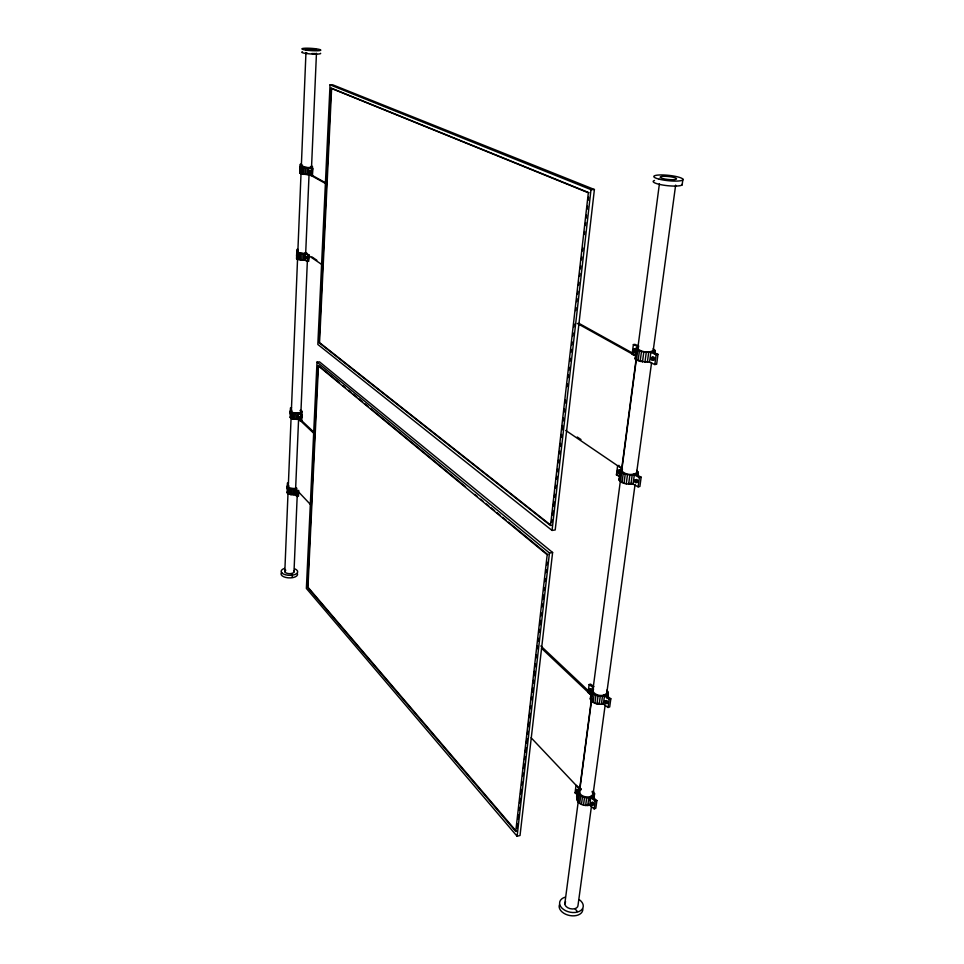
<?xml version="1.0" encoding="UTF-8"?>
<svg xmlns="http://www.w3.org/2000/svg" width="964" height="964" viewBox="0 0 964 964"><rect width="100%" height="100%" fill="white"/><g stroke="black" fill="none" stroke-linecap="round" stroke-linejoin="round"><path stroke-width="1.45" d="M311.348 166.133L312.155 166.447L311.842 174.195L311.854 173.255M312.155 166.447L312.143 167.387L310.179 167.772M308.335 254.424L308.143 259.509L308.167 258.328M300.792 410.29L301.539 410.784L301.238 418.364L301.274 416.773M301.539 410.784L301.491 412.351L299.635 413.122M290.212 413.954L290.453 407.989L291.55 407.808M300.021 171.17L300.298 164.386L301.467 164.326M287.32 486.495L289.429 488.435L295.092 488.953L294.839 494.725L290.477 494.568L287.441 493.194L287.344 486.242L288.525 485.193M290.935 411.182L290.742 411.905L292.538 412.821L298.31 413.339L298.057 419.352L293.598 419.171L290.501 417.906L290.393 410.833L291.598 409.905M297.406 254.183C294.273 250.568 303.166 254.629 305.118 253.628L304.841 260.172L297.719 259.316L296.55 258.521L296.84 251.592L298.069 250.929M300.298 166.073L302.612 167.338L308.769 167.844L308.48 174.677L300.009 173.207L300.298 166.073L302.708 165.41L300.298 164.386M287.441 493.194L287.754 485.675M290.501 417.906L290.61 411.194M296.948 258.93L297.261 251.23M300.407 173.544L300.684 166.724M284.814 571.688L287.995 493.435M288.188 488.929L291.068 418.207M291.309 412.182L297.563 258.701M297.804 252.689L301.045 172.93L302.033 173.797M301.298 166.917L305.95 52.562A5.314 0.651 3.7 0 0 306.986 52.948M288.164 493.749L288.393 487.977M291.236 418.412L291.477 412.399M297.719 259.316L297.984 252.773M301.202 173.869L301.479 167.037M289.2 494.207L289.429 488.435M292.297 418.834L292.538 412.821M298.828 259.665L299.093 253.122M302.335 174.171L302.612 167.338M290.477 494.568L290.718 488.784M293.598 419.171L293.851 413.146M300.19 259.931L300.467 253.387M303.732 174.412L304.009 167.579M291.911 494.773L292.152 489.001M295.056 419.364L295.309 413.351M301.72 260.123L301.997 253.568M305.299 174.58L305.576 167.748M293.393 494.833L293.646 489.049M296.587 419.436L296.84 413.411M303.298 260.196L303.576 253.653M306.913 174.677L307.203 167.844M294.49 491.471L294.61 488.591L297.418 490.7L298.72 490.447L298.466 496.231L297.165 496.484L294.369 494.363M298.792 418.834L297.695 419.015L297.816 413.014L300.696 414.93L302.021 414.713L301.756 420.738L300.431 420.955L297.563 419.027L293.984 418.858M308.01 173.098L308.239 167.64L312.746 168.796L312.457 175.653L307.95 174.46M288.332 493.086L294.49 494.351L294.731 488.579L296.707 488.049M297.695 419.015L297.948 413.002C299.358 413.219 302.395 411.604 300.021 410.471M301.865 259.87L304.455 259.918L304.732 253.375L306.817 253.086M302.973 174.038L308.082 174.46L308.372 167.64L311.179 167.242L311.191 166.471M311.107 505.184L295.623 488.796L298.599 418.978L299.768 418.858M321.856 264.558L305.672 253.556L309.058 174.351L310.3 174.315M292.152 577.448L292.261 574.918L291.116 573.568M293.996 571.977L297.418 490.7M300.431 420.955L300.696 414.93M300.901 412.604L307.624 254.87L304.6 253.375L304.323 259.918L307.335 261.425L308.709 261.292L308.998 254.737M311.047 175.737L311.336 168.881M311.517 167.507L316.457 53.237M301.648 417.858L301.913 411.315M308.552 259.135L308.733 254.821M312.264 173.906L312.565 166.784M290.128 417.376L290.574 416.328M287.079 492.604L287.525 491.435M287.344 486.242L287.682 487.423M317.011 362.09L306.371 588.438L517.102 836.246L520.03 835.487L552.613 552.48L319.53 361.874L317.011 362.09L549.468 552.999L552.613 552.48M330.037 84.82L317.831 344.461L552.047 530.429L555.204 529.947L594.402 189.51L332.737 84.832L330.037 84.82L590.992 189.631L594.402 189.51M296.84 251.592L297.117 254.014L297.322 252.64M296.55 258.521L297.008 257.75M300.009 173.207L300.455 172.592M516.692 828.293L517.198 823.81M517.704 819.328L518.222 814.833M518.728 810.35L519.078 807.362M519.584 802.867L520.09 798.385M520.608 793.902L521.114 789.42M521.62 784.925L521.97 781.937M522.645 775.96L522.994 772.959M523.5 768.477L524.006 763.994M524.524 759.511L524.862 756.511M525.368 752.028L525.886 747.546M526.392 743.051L526.91 738.569M527.416 734.086L527.754 731.098M528.272 726.603L528.778 722.12M529.284 717.638L529.802 713.143M530.308 708.661L530.646 705.672M531.333 699.695L531.67 696.695M532.188 692.212L532.694 687.73M533.2 683.235L533.55 680.247M534.056 675.764L534.562 671.281M535.08 666.787L535.418 663.798M536.105 657.822L536.442 654.833M537.117 648.844L537.466 645.856M537.972 641.373L538.31 638.373M538.997 632.396L539.334 629.408M539.852 624.925L540.358 620.43M540.864 615.948L541.214 612.959M541.889 606.971L542.226 603.982M542.744 599.5L543.25 595.005M543.768 590.522L544.106 587.534M544.781 581.557L545.13 578.557M545.805 572.58L546.142 569.591M546.66 565.097L546.998 562.108M551.516 522.464L551.854 519.476M552.36 515.005L552.866 510.522M553.384 506.052L553.89 501.581M554.396 497.099L554.746 494.122M555.421 488.146L555.758 485.169M556.445 479.192L556.782 476.216M557.288 471.733L557.626 468.757M558.313 462.78L558.65 459.804M559.325 453.827L559.662 450.851M560.18 446.368L560.518 443.392M561.193 437.415L561.542 434.439M562.048 429.956L562.554 425.486M563.06 421.003L563.41 418.027M564.085 412.062L564.422 409.073M565.109 403.109L565.446 400.12M566.977 386.697L567.314 383.708M567.989 377.743L568.326 374.755M568.844 370.284L569.182 367.296M569.857 361.331L570.206 358.343M570.881 352.378L571.218 349.39M571.724 344.919L572.074 341.931M572.749 335.966L573.086 332.978M573.773 327.013L574.11 324.024M575.641 310.601L575.978 307.612M576.653 301.648L576.99 298.671M577.508 294.189L577.846 291.2M578.521 285.236L578.87 282.259M579.545 276.282L579.882 273.306M580.388 268.823L580.738 265.847M581.413 259.87L581.75 256.894M582.437 250.917L582.774 247.941M584.304 234.505L584.642 231.529M585.317 225.564L585.666 222.576M586.172 218.093L586.51 215.117M587.184 209.152L587.534 206.163M588.209 200.199L588.546 197.21M517.102 836.246L549.468 552.999M552.047 530.429L590.992 189.631M287.995 486.362L288.706 486.133M299.202 417.388C298.912 420.304 297.527 414.665 299.31 417.087C300.696 420.003 299.925 414.279 298.515 417.617L298.732 416.737L299.214 417.183M578.316 795.565L575.062 792.866L576.05 785.25L581.172 789.624L580.256 790.287M593.957 686.597L590.546 684.115L589.149 684.561L588.1 692.634L590.366 694.309M620.117 476.867L616.43 474.854L617.623 465.72L619.093 465.407M638.758 346.04L634.89 344.353L633.384 344.582L632.119 354.33L634.686 355.475M578.279 790.854C577.749 796.806 586.172 798.578 590.763 797.517L589.727 805.205C580.605 807.001 573.255 800.747 578.279 790.854L580.4 788.829M591.534 689.706L591.342 690.827C593.197 695.767 599.873 696.611 604.476 695.924L603.38 704.069C598.777 704.78 592.101 703.913 590.281 698.948L591.534 689.706L593.547 687.922L589.149 684.561M620.346 469.745L620.189 470.613C623.093 474.987 629.552 475.071 634.324 474.854L633.071 484.085C628.323 484.326 621.84 484.205 618.984 479.807L620.346 469.745L622.407 468.42M651.58 351.571L657.978 354.366L656.629 364.247L654.809 364.549L649.531 362.187L640.168 361.38L635.372 359.223L636.3 347.932L638.542 346.847L633.384 344.582M577.448 801.036L578.858 791.034M590.667 700.141L591.739 692.007M619.442 480.747L620.647 471.541M635.372 359.223L637.059 347.329M581.147 788.697L579.653 789.058L591.51 698.816M636.095 359.283L621.744 468.516L565.748 430.438M564.796 903.871L578.316 800.988M579.292 793.541L591.631 699.611M592.812 690.658L620.43 480.446M621.611 471.492L636.3 359.68M637.674 349.245L659.412 183.75M578.34 802.301L579.352 794.637M591.619 701.31L592.691 693.176M620.491 481.675L621.696 472.468M636.481 360.006L637.77 350.173L636.3 347.932M579.713 803.458L580.726 795.782M593.053 702.382L594.125 694.237M622.045 482.542L623.262 473.312M638.108 360.741L639.409 350.896L637.77 350.173M581.473 804.41L582.497 796.722M594.872 703.274L595.957 695.116M624.021 483.277L625.238 474.035M640.168 361.38L641.47 351.523L639.409 350.896M583.497 805.097L584.521 797.409M596.969 703.913L598.054 695.755M626.263 483.82L627.492 474.589M642.494 361.862L643.807 352.005L641.47 351.523M585.654 805.47L586.678 797.782M599.186 704.286L600.283 696.116M628.636 484.157L629.866 474.915M644.952 362.175L646.266 352.306L650.857 352.33L649.531 362.187M587.775 805.506L588.811 797.818M601.379 704.335L602.476 696.177M630.95 484.241L632.191 475.011M647.35 362.283L648.676 352.426M589.498 800.578L590.016 796.746L593.029 794.577L592.089 791.432M591.378 806.784L578.038 905.172A6.712 4.326 11.9 0 1 569.929 908.618A6.712 4.326 11.9 0 1 565.591 901.762M593.197 793.36L605.115 705.407M606.934 691.983L635.023 484.759M622.455 469.408L621.708 470.757C624.889 474.746 632.456 475.71 636.626 472.83L651.592 362.512M653.206 350.583L675.644 185.1M593.306 798.578L594.559 793.673L593.258 791.131M607.055 697.273L608.32 692.429L606.946 690.091M593.306 798.758L593.824 794.939M606.983 698.008L607.356 695.297M594.378 794.914L593.86 798.746L594.559 793.673M607.609 697.623L608.163 693.562M637.77 475.734L638.252 472.24L636.698 470.396M654.351 353.776L654.845 350.257L653.182 348.727M607.585 697.84L608.32 692.429M637.722 476.18L638.252 472.24M654.46 353.065L654.845 350.257M591.498 796.156L596.885 800.566L595.824 808.266L594.173 808.892L595.234 801.192L589.848 796.77M605.211 694.67L610.827 698.767L609.706 706.937L608.019 707.492L609.128 699.322L603.524 695.213M635.047 473.902L641.156 477.204L639.891 486.459L638.12 486.856L639.385 477.59L633.276 474.288M654.809 364.549L656.159 354.656L657.978 354.366M682.151 184.859L682.922 179.196M606.898 692.297L606.754 693.236C603.295 697.153 594.848 695.743 592.776 690.959L593.547 689.2M636.626 472.83L636.734 472.095M653.267 350.125L653.182 350.715C648.579 352.969 641.578 352.197 637.734 348.775L638.469 347.679M579.629 791.191C579.183 796.144 586.196 797.626 590.016 796.746M577.087 799.746L578.026 797.409M590.281 698.948L591.221 696.815M618.984 479.807L619.141 478.927M634.878 358.451L635.77 357.114M309.769 171.086C311.179 169.664 310.673 174.508 309.721 172.122M290.465 410.869L290.634 412.7M288.634 485.856L288.573 487.314L290.031 488.158L294.731 488.579M308.962 171.52C311.733 175.81 305.998 169.242 309.842 171.496L309.311 172.556L309.528 171.146M309.311 172.556L309.227 171.158M291.706 410.495C290.706 413.207 296.165 413.098 297.948 413.002M297.117 254.014L297.033 252.664M305.299 257.292C307.673 260.714 302.6 255.785 306.166 257.316L305.648 258.34L305.853 256.954M305.648 258.34L305.564 256.978M638.132 473.107L636.095 474.469M295.249 492.58L296.056 492.724L295.852 493.544L295.779 492.315M298.201 251.375C297.551 253.665 303.045 253.255 304.732 253.375M654.737 350.968L652.676 352.041M592.414 796.903L593.655 796.011M633.553 350.065L634.529 349.571L635.168 351.185L634.179 351.667L633.553 350.065L634.179 351.667M652.242 359.777L653.255 359.283L651.616 359.174L651.604 358.138L653.231 358.259L652.604 357.644M606.175 695.369L607.428 694.562M617.779 471.131L619.31 471.324L618.382 472.722L617.779 471.131L618.755 472.637M618.382 472.722L619.322 472.288M635.023 480.626L636.589 480.843L635.638 482.253L635.023 480.626L635.987 480.205M589.269 689.826L590.197 691.26L589.269 689.826L590.691 690.176L590.149 689.501M589.835 691.381L590.715 691.055M605.103 701.623L605.995 701.298L606.573 702.876L605.127 702.515L605.995 701.298M595.234 801.192L596.885 800.566M591.354 803.181L592.221 802.891L592.764 804.458L591.378 804.024L592.221 802.891M591.378 804.024L591.703 803.048M592.414 804.591L592.752 803.602M575.062 792.866L576.424 792.372M576.159 790.444L577.52 790.854L576.701 791.986L576.159 790.444L577.05 791.854M577.002 790.167L577.195 791.83M605.633 701.406L606.549 701.985M605.127 702.515L605.669 703.202M606.573 702.876L606.187 702.093M609.128 699.322L610.827 698.767M576.701 791.986L577.544 791.709M591.908 804.735L592.764 804.458M302.371 165.736L301.31 166.423L308.372 167.64M636.601 481.819L635.601 480.289M635.638 482.253L635.396 480.554M639.385 477.59L641.156 477.204M616.43 474.854L617.9 474.529M618.719 470.697L618.948 472.372M294.49 494.351L295.574 494.134M287.368 487.097L287.597 486.434M288.26 488.603L287.176 488.808L287.417 483.072L288.489 482.868M651.616 359.174L652.628 359.717M651.604 358.138L652.001 359.114M587.353 804.663L588.811 804.446L594.173 808.892M310.215 174.255L308.082 174.46M602.596 703.346L608.019 707.492M295.623 488.796L296.767 488.652M304.455 259.918L305.6 259.81M297.731 255.87L296.599 255.978L296.864 249.483L297.997 249.375M632.215 483.506L628.528 483.554M308.998 172.219L309.613 172.544M305.672 253.556L306.889 253.484M643.807 352.005L646.266 352.306M300.587 167.206L300.25 169.013M597.27 703.214L599.114 703.515M300.587 259.714L297.888 258.87M640.843 361.018L642.783 361.428M309.649 167.555L312.746 168.796M589.064 192.74L331.616 88.278L319.554 342.63L551.167 525.452M292.899 418.593L291.405 417.81M649.76 351.86L656.159 354.656M637.782 359.885L639.132 360.488M287.706 487.796L287.188 486.314L287.887 486.302M617.623 465.72L621.322 467.721M632.035 483.518L638.12 486.856M311.613 175.05L326.097 183.088M578.894 323.314L635.505 354.716M309.058 174.351L326.157 183.847M577.303 323.446L635.168 355.608M299.141 412.797L302.021 414.713M311.878 256.87L316.855 260.256M577.267 437.017L581.003 439.548M339.316 382.708L318.469 365.513L307.962 587.197L516.343 831.281M342.798 385.564L345.112 387.48M348.594 390.348L350.908 392.252M353.222 394.168L356.704 397.035M359.018 398.939L362.488 401.807M364.814 403.723L368.284 406.579M370.598 408.495L465.6 486.82M474.866 494.46L477.18 496.364M480.662 499.232L482.976 501.147M486.446 504.015L488.772 505.919M491.086 507.835L494.556 510.691M496.882 512.607L500.352 515.475M502.666 517.379L506.148 520.247M508.462 522.163L547.853 554.637M300.864 419.894L314.011 432.282M540.828 645.976L589.04 691.393M298.599 418.978L313.927 433.451M541.551 648.326L591.896 695.851M531.104 737.749L579.653 789.058M574.942 908.678L577.303 911.462M591.86 803.024L592.402 803.735M591.727 803.892L592.258 804.603M295.972 492.845L295.249 492.11L295.635 493.893L296.297 491.881L296.587 493.737L295.96 492.941M299.021 417.135L299.069 417.761M298.756 416.942L298.804 417.569M295.779 492.773L295.828 493.387M295.526 492.532L295.562 493.146M309.251 171.496L309.299 172.195M300.214 167.917L300.262 168.604M305.588 257.268L305.624 257.942M590.33 690.284L590.354 691.164M605.464 701.503L605.476 702.394M652.845 358.319L652.857 359.343M620.286 472.625A1.494 0.964 77.1 0 1 619.346 472.854M618.539 470.938A1.494 0.964 77.1 0 1 620.346 470.89M635.782 480.434A1.518 1 76.6 0 1 636.975 479.602A1.518 1 76.6 0 1 637.807 481.542A1.518 1 76.6 0 1 636.601 482.374M635.71 351.932A1.542 1.036 81.6 0 1 634.674 351.474M634.565 349.317A1.542 1.036 81.6 0 1 636.132 349.558A1.542 1.036 81.6 0 1 635.951 351.8M652.375 358.054A1.567 1.06 81.2 0 1 653.628 357.042A1.567 1.06 81.2 0 1 654.496 358.994A1.567 1.06 81.2 0 1 653.231 360.006M576.93 790.697A1.41 0.783 69.5 0 1 577.605 789.42A1.41 0.783 69.5 0 1 578.641 791.251A1.41 0.783 69.5 0 1 577.605 791.89M592.149 802.458A1.434 0.795 69 0 1 593.354 802.542A1.434 0.795 69 0 1 593.788 804.482A1.434 0.795 69 0 1 592.595 804.398M590.534 691.14A1.434 0.844 71.3 0 1 590.39 688.802A1.434 0.844 71.3 0 1 591.836 690.465M605.838 701.25A1.458 0.856 70.7 0 1 606.85 700.659A1.458 0.856 70.7 0 1 607.718 702.394A1.458 0.856 70.7 0 1 606.85 703.298M293.719 570.881A4.639 2.109 1.8 0 1 291.839 573.411A4.639 2.109 1.8 0 1 285.947 572.869A4.639 2.109 1.8 0 1 285.802 570.158M315.409 53.49A5.314 0.651 3.7 0 1 311.89 53.514M320.602 53.273A9.495 1.169 3.7 0 1 309.938 53.9A9.495 1.169 3.7 0 1 302.479 51.803M297.527 573.857A8.29 3.784 1.7 0 1 288.079 577.822A8.29 3.784 1.7 0 1 281.729 572.399M294.55 568.736A8.29 3.772 1.8 0 1 295.43 574.315A8.29 3.772 1.8 0 1 283.199 573.917A8.29 3.772 1.8 0 1 284.513 568.411M682.247 184.148A14.665 2.723 6 0 1 665.341 185.425A14.665 2.723 6 0 1 654.52 180.473M582.822 908.992A11.99 7.748 12 0 1 569.832 915.547A11.99 7.748 12 0 1 559.469 904.654M579.472 899.798A12.002 7.736 11.9 0 1 579.376 911.354A12.002 7.736 11.9 0 1 561.952 908.124A12.002 7.736 11.9 0 1 565.193 897.159M317.939 365.561L307.456 587.281L515.74 831.45L547.191 554.746L317.939 365.561M331.05 88.278L319.024 342.666L550.516 525.549L588.341 192.764L331.05 88.278M306.022 257.063C306.299 260.955 307.793 255.436 306.022 257.063M617.49 470.854A1.494 0.964 77.1 0 0 618.478 473.191A1.494 0.964 77.1 0 0 619.225 471.131A1.494 0.964 77.1 0 0 617.49 470.854M634.649 480.687A1.518 1 76.6 0 0 635.999 482.723A1.518 1 76.6 0 0 636.324 480.313A1.518 1 76.6 0 0 634.649 480.687M633.264 349.799A1.542 1.036 81.6 0 0 634.288 352.149A1.542 1.036 81.6 0 0 635.071 349.908A1.542 1.036 81.6 0 0 633.264 349.799M651.303 357.873A1.567 1.06 81.2 0 0 652.351 360.271A1.567 1.06 81.2 0 0 653.158 357.993A1.567 1.06 81.2 0 0 651.303 357.873M575.833 790.408A1.41 0.783 69.6 0 0 577.014 792.48A1.41 0.783 69.6 0 0 577.267 790.492A1.41 0.783 69.6 0 0 575.833 790.408M591.028 803.133A1.434 0.795 69 0 0 592.221 805.241A1.434 0.795 69 0 0 592.499 803.241A1.434 0.795 69 0 0 591.028 803.133M588.944 689.814A1.434 0.844 71.3 0 0 590.161 691.863A1.434 0.844 71.3 0 0 590.438 689.766A1.434 0.844 71.3 0 0 588.944 689.814M604.765 701.599A1.458 0.856 70.7 0 0 606.007 703.696A1.458 0.856 70.7 0 0 606.296 701.575A1.458 0.856 70.7 0 0 604.765 701.599M305.588 50.032A9.507 1.145 3.8 0 0 320.747 50.249A9.507 1.145 3.8 0 0 307.685 48.2A9.507 1.145 3.8 0 0 305.588 50.032M308.118 49.791A5.314 0.639 3.8 0 0 316.602 49.911A5.314 0.639 3.8 0 0 309.324 48.766A5.314 0.639 3.8 0 0 308.118 49.791M659.207 179.184A14.677 2.687 6 0 0 682.825 179.894A14.677 2.687 6 0 0 663.16 174.966A14.677 2.687 6 0 0 659.207 179.184M663.232 178.653A8.206 1.494 6 0 0 676.451 179.051A8.206 1.494 6 0 0 665.485 176.304A8.206 1.494 6 0 0 663.232 178.653"/></g></svg>
